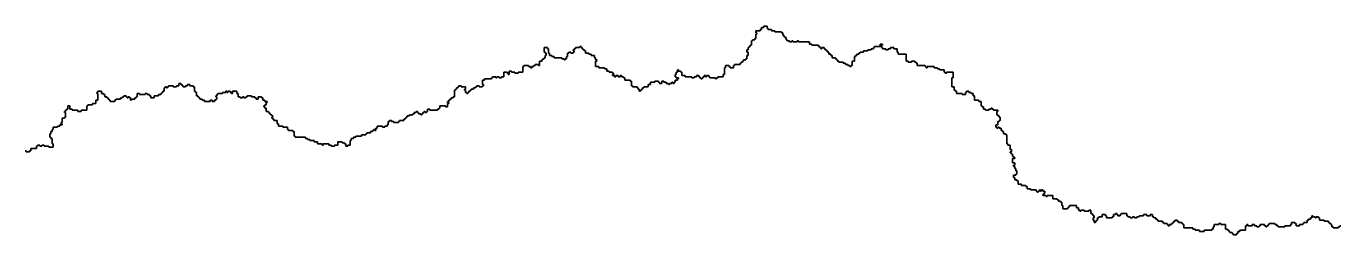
# Model space of a CAD drawing. Header units: inches. Extents: x -98695 to 376223, y 1122520 to 1501782.
# Drawn here: x 103013 to 139165, y 1214968 to 1220705 of the extents above; entities that cross this region are included whole.
import ezdxf

# ---------------------------------------------------------------- set-up
doc = ezdxf.new("R2010")
doc.units = ezdxf.units.IN
doc.header["$MEASUREMENT"] = 0
doc.layers.add('subs1', color=7, linetype='Continuous', true_color=0xc8dcf7)

msp = doc.modelspace()

# ---------------------------------------------------------------- linework, layer by layer
at = {"layer": 'subs1'}
for points in [[(139196, 1215214, 0), (139165, 1215214, 0), (139165, 1215184, 0), (139134, 1215184, 0), (139134, 1215153, 0), (138980, 1215153, 0), (138980, 1215184, 0), (138949, 1215184, 0), (138949, 1215245, 0), (138918, 1215245, 0), (138918, 1215276, 0), (138888, 1215276, 0), (138888, 1215307, 0), (138857, 1215307, 0), (138857, 1215338, 0), (138733, 1215338, 0), (138733, 1215369, 0), (138610, 1215369, 0), (138610, 1215430, 0), (138579, 1215430, 0), (138579, 1215461, 0), (138517, 1215461, 0), (138517, 1215430, 0), (138487, 1215430, 0), (138487, 1215461, 0), (138425, 1215461, 0), (138425, 1215492, 0), (138394, 1215492, 0), (138394, 1215430, 0), (138363, 1215430, 0), (138363, 1215399, 0), (138301, 1215399, 0), (138301, 1215369, 0), (138271, 1215369, 0), (138271, 1215307, 0), (138178, 1215307, 0), (138178, 1215276, 0), (138147, 1215276, 0), (138147, 1215245, 0), (138055, 1215245, 0), (138055, 1215214, 0), (137962, 1215214, 0), (137962, 1215276, 0), (137931, 1215276, 0), (137931, 1215307, 0), (137839, 1215307, 0), (137839, 1215245, 0), (137808, 1215245, 0), (137808, 1215214, 0), (137654, 1215214, 0), (137654, 1215184, 0), (137469, 1215184, 0), (137469, 1215214, 0), (137438, 1215214, 0), (137438, 1215245, 0), (137376, 1215245, 0), (137376, 1215276, 0), (137222, 1215276, 0), (137222, 1215245, 0), (137191, 1215245, 0), (137191, 1215214, 0), (137160, 1215214, 0), (137160, 1215184, 0), (137129, 1215184, 0), (137129, 1215214, 0), (137098, 1215214, 0), (137098, 1215245, 0), (136975, 1215245, 0), (136975, 1215214, 0), (136944, 1215214, 0), (136944, 1215184, 0), (136882, 1215184, 0), (136882, 1215214, 0), (136821, 1215214, 0), (136821, 1215245, 0), (136759, 1215245, 0), (136759, 1215214, 0), (136636, 1215214, 0), (136636, 1215245, 0), (136605, 1215245, 0), (136605, 1215214, 0), (136574, 1215214, 0), (136574, 1215091, 0), (136420, 1215091, 0), (136420, 1215060, 0), (136358, 1215060, 0), (136358, 1214998, 0), (136327, 1214998, 0), (136327, 1214968, 0), (136235, 1214968, 0), (136235, 1214998, 0), (136204, 1214998, 0), (136204, 1215029, 0), (136142, 1215029, 0), (136142, 1215060, 0), (136111, 1215060, 0), (136111, 1215091, 0), (136080, 1215091, 0), (136080, 1215122, 0), (136019, 1215122, 0), (136019, 1215245, 0), (135895, 1215245, 0), (135895, 1215276, 0), (135834, 1215276, 0), (135834, 1215245, 0), (135710, 1215245, 0), (135710, 1215184, 0), (135679, 1215184, 0), (135679, 1215122, 0), (135649, 1215122, 0), (135649, 1215091, 0), (135433, 1215091, 0), (135433, 1215060, 0), (135309, 1215060, 0), (135309, 1215091, 0), (135186, 1215091, 0), (135186, 1215122, 0), (135124, 1215122, 0), (135124, 1215153, 0), (134877, 1215153, 0), (134877, 1215245, 0), (134847, 1215245, 0), (134847, 1215276, 0), (134816, 1215276, 0), (134816, 1215307, 0), (134723, 1215307, 0), (134723, 1215338, 0), (134692, 1215338, 0), (134692, 1215369, 0), (134631, 1215369, 0), (134631, 1215338, 0), (134600, 1215338, 0), (134600, 1215307, 0), (134569, 1215307, 0), (134569, 1215276, 0), (134538, 1215276, 0), (134538, 1215245, 0), (134476, 1215245, 0), (134476, 1215214, 0), (134446, 1215214, 0), (134446, 1215245, 0), (134415, 1215245, 0), (134415, 1215276, 0), (134322, 1215276, 0), (134322, 1215307, 0), (134291, 1215307, 0), (134291, 1215338, 0), (134168, 1215338, 0), (134168, 1215369, 0), (134137, 1215369, 0), (134137, 1215399, 0), (134106, 1215399, 0), (134106, 1215430, 0), (134045, 1215430, 0), (134045, 1215461, 0), (134014, 1215461, 0), (134014, 1215523, 0), (133952, 1215523, 0), (133952, 1215492, 0), (133859, 1215492, 0), (133859, 1215523, 0), (133767, 1215523, 0), (133767, 1215492, 0), (133644, 1215492, 0), (133644, 1215461, 0), (133582, 1215461, 0), (133582, 1215430, 0), (133520, 1215430, 0), (133520, 1215461, 0), (133458, 1215461, 0), (133458, 1215430, 0), (133397, 1215430, 0), (133397, 1215461, 0), (133335, 1215461, 0), (133335, 1215492, 0), (133304, 1215492, 0), (133304, 1215554, 0), (133150, 1215554, 0), (133150, 1215523, 0), (133119, 1215523, 0), (133119, 1215492, 0), (133057, 1215492, 0), (133057, 1215523, 0), (133027, 1215523, 0), (133027, 1215554, 0), (132996, 1215554, 0), (132996, 1215523, 0), (132934, 1215523, 0), (132934, 1215461, 0), (132903, 1215461, 0), (132903, 1215430, 0), (132749, 1215430, 0), (132749, 1215492, 0), (132718, 1215492, 0), (132718, 1215523, 0), (132626, 1215523, 0), (132626, 1215461, 0), (132533, 1215461, 0), (132533, 1215430, 0), (132502, 1215430, 0), (132502, 1215369, 0), (132471, 1215369, 0), (132471, 1215338, 0), (132441, 1215338, 0), (132441, 1215307, 0), (132410, 1215307, 0), (132410, 1215369, 0), (132379, 1215369, 0), (132379, 1215430, 0), (132410, 1215430, 0), (132410, 1215492, 0), (132379, 1215492, 0), (132379, 1215523, 0), (132348, 1215523, 0), (132348, 1215554, 0), (132317, 1215554, 0), (132317, 1215646, 0), (132255, 1215646, 0), (132255, 1215615, 0), (132132, 1215615, 0), (132132, 1215646, 0), (132040, 1215646, 0), (132040, 1215615, 0), (132009, 1215615, 0), (132009, 1215646, 0), (131978, 1215646, 0), (131978, 1215708, 0), (131916, 1215708, 0), (131916, 1215770, 0), (131731, 1215770, 0), (131731, 1215739, 0), (131700, 1215739, 0), (131700, 1215708, 0), (131669, 1215708, 0), (131669, 1215677, 0), (131546, 1215677, 0), (131546, 1215770, 0), (131515, 1215770, 0), (131515, 1215862, 0), (131484, 1215862, 0), (131484, 1215893, 0), (131423, 1215893, 0), (131423, 1215924, 0), (131392, 1215924, 0), (131392, 1215955, 0), (131268, 1215955, 0), (131268, 1216047, 0), (131114, 1216047, 0), (131114, 1216016, 0), (131083, 1216016, 0), (131083, 1216047, 0), (130991, 1216047, 0), (130991, 1216078, 0), (131022, 1216078, 0), (131022, 1216109, 0), (131052, 1216109, 0), (131052, 1216171, 0), (130991, 1216171, 0), (130991, 1216202, 0), (130960, 1216202, 0), (130960, 1216171, 0), (130929, 1216171, 0), (130929, 1216202, 0), (130898, 1216202, 0), (130898, 1216171, 0), (130867, 1216171, 0), (130867, 1216140, 0), (130836, 1216140, 0), (130836, 1216171, 0), (130806, 1216171, 0), (130806, 1216202, 0), (130651, 1216202, 0), (130651, 1216232, 0), (130559, 1216232, 0), (130559, 1216294, 0), (130528, 1216294, 0), (130528, 1216325, 0), (130405, 1216325, 0), (130405, 1216356, 0), (130312, 1216356, 0), (130312, 1216448, 0), (130281, 1216448, 0), (130281, 1216479, 0), (130220, 1216479, 0), (130220, 1216541, 0), (130189, 1216541, 0), (130189, 1216603, 0), (130250, 1216603, 0), (130250, 1216633, 0), (130281, 1216633, 0), (130281, 1216726, 0), (130250, 1216726, 0), (130250, 1216788, 0), (130220, 1216788, 0), (130220, 1216849, 0), (130189, 1216849, 0), (130189, 1216880, 0), (130220, 1216880, 0), (130220, 1216942, 0), (130158, 1216942, 0), (130158, 1217065, 0), (130220, 1217065, 0), (130220, 1217096, 0), (130189, 1217096, 0), (130189, 1217127, 0), (130158, 1217127, 0), (130158, 1217189, 0), (130127, 1217189, 0), (130127, 1217219, 0), (130096, 1217219, 0), (130096, 1217250, 0), (130127, 1217250, 0), (130127, 1217312, 0), (130096, 1217312, 0), (130096, 1217435, 0), (130034, 1217435, 0), (130034, 1217466, 0), (130004, 1217466, 0), (130004, 1217713, 0), (129973, 1217713, 0), (129973, 1217744, 0), (129911, 1217744, 0), (129911, 1217806, 0), (129880, 1217806, 0), (129880, 1217836, 0), (129849, 1217836, 0), (129849, 1217898, 0), (129788, 1217898, 0), (129788, 1217929, 0), (129757, 1217929, 0), (129757, 1217898, 0), (129726, 1217898, 0), (129726, 1217929, 0), (129695, 1217929, 0), (129695, 1217991, 0), (129757, 1217991, 0), (129757, 1218083, 0), (129788, 1218083, 0), (129788, 1218114, 0), (129819, 1218114, 0), (129819, 1218207, 0), (129788, 1218207, 0), (129788, 1218237, 0), (129757, 1218237, 0), (129757, 1218268, 0), (129726, 1218268, 0), (129726, 1218361, 0), (129757, 1218361, 0), (129757, 1218392, 0), (129633, 1218392, 0), (129633, 1218422, 0), (129603, 1218422, 0), (129603, 1218453, 0), (129572, 1218453, 0), (129572, 1218422, 0), (129510, 1218422, 0), (129510, 1218392, 0), (129418, 1218392, 0), (129418, 1218422, 0), (129356, 1218422, 0), (129356, 1218484, 0), (129325, 1218484, 0), (129325, 1218515, 0), (129294, 1218515, 0), (129294, 1218638, 0), (129232, 1218638, 0), (129232, 1218669, 0), (129109, 1218669, 0), (129109, 1218793, 0), (129078, 1218793, 0), (129078, 1218854, 0), (129017, 1218854, 0), (129017, 1218885, 0), (128955, 1218885, 0), (128955, 1218916, 0), (128893, 1218916, 0), (128893, 1218885, 0), (128862, 1218885, 0), (128862, 1218823, 0), (128770, 1218823, 0), (128770, 1218854, 0), (128616, 1218854, 0), (128616, 1218916, 0), (128585, 1218916, 0), (128585, 1218947, 0), (128554, 1218947, 0), (128554, 1219039, 0), (128492, 1219039, 0), (128492, 1219286, 0), (128523, 1219286, 0), (128523, 1219440, 0), (128338, 1219440, 0), (128338, 1219410, 0), (128307, 1219410, 0), (128307, 1219440, 0), (128276, 1219440, 0), (128276, 1219502, 0), (128153, 1219502, 0), (128153, 1219533, 0), (128091, 1219533, 0), (128091, 1219564, 0), (127999, 1219564, 0), (127999, 1219595, 0), (127813, 1219595, 0), (127813, 1219564, 0), (127783, 1219564, 0), (127783, 1219595, 0), (127752, 1219595, 0), (127752, 1219626, 0), (127536, 1219626, 0), (127536, 1219687, 0), (127505, 1219687, 0), (127505, 1219718, 0), (127474, 1219718, 0), (127474, 1219749, 0), (127382, 1219749, 0), (127382, 1219718, 0), (127289, 1219718, 0), (127289, 1219749, 0), (127227, 1219749, 0), (127227, 1219934, 0), (127011, 1219934, 0), (127011, 1219996, 0), (126981, 1219996, 0), (126981, 1220088, 0), (126888, 1220088, 0), (126888, 1220119, 0), (126796, 1220119, 0), (126796, 1220088, 0), (126734, 1220088, 0), (126734, 1220057, 0), (126672, 1220057, 0), (126672, 1220088, 0), (126580, 1220088, 0), (126580, 1220119, 0), (126549, 1220119, 0), (126549, 1220181, 0), (126580, 1220181, 0), (126580, 1220212, 0), (126518, 1220212, 0), (126518, 1220150, 0), (126364, 1220150, 0), (126364, 1220119, 0), (126333, 1220119, 0), (126333, 1220088, 0), (126271, 1220088, 0), (126271, 1220057, 0), (126179, 1220057, 0), (126179, 1220027, 0), (126055, 1220027, 0), (126055, 1219996, 0), (125963, 1219996, 0), (125963, 1219965, 0), (125932, 1219965, 0), (125932, 1219934, 0), (125870, 1219934, 0), (125870, 1219903, 0), (125839, 1219903, 0), (125839, 1219872, 0), (125808, 1219872, 0), (125808, 1219749, 0), (125747, 1219749, 0), (125747, 1219626, 0), (125716, 1219626, 0), (125716, 1219595, 0), (125685, 1219595, 0), (125685, 1219626, 0), (125623, 1219626, 0), (125623, 1219656, 0), (125562, 1219656, 0), (125562, 1219687, 0), (125500, 1219687, 0), (125500, 1219718, 0), (125377, 1219718, 0), (125377, 1219749, 0), (125346, 1219749, 0), (125346, 1219780, 0), (125315, 1219780, 0), (125315, 1219811, 0), (125284, 1219811, 0), (125284, 1219841, 0), (125192, 1219841, 0), (125192, 1219903, 0), (125161, 1219903, 0), (125161, 1219934, 0), (125099, 1219934, 0), (125099, 1219996, 0), (125068, 1219996, 0), (125068, 1220027, 0), (125037, 1220027, 0), (125037, 1220057, 0), (125006, 1220057, 0), (125006, 1220088, 0), (124976, 1220088, 0), (124976, 1220119, 0), (124914, 1220119, 0), (124914, 1220088, 0), (124883, 1220088, 0), (124883, 1220119, 0), (124852, 1220119, 0), (124852, 1220150, 0), (124821, 1220150, 0), (124821, 1220181, 0), (124636, 1220181, 0), (124636, 1220212, 0), (124575, 1220212, 0), (124575, 1220273, 0), (124266, 1220273, 0), (124266, 1220304, 0), (124235, 1220304, 0), (124235, 1220273, 0), (124112, 1220273, 0), (124112, 1220304, 0), (124081, 1220304, 0), (124081, 1220273, 0), (124019, 1220273, 0), (124019, 1220304, 0), (123958, 1220304, 0), (123958, 1220335, 0), (123927, 1220335, 0), (123927, 1220397, 0), (123896, 1220397, 0), (123896, 1220428, 0), (123865, 1220428, 0), (123865, 1220458, 0), (123834, 1220458, 0), (123834, 1220520, 0), (123803, 1220520, 0), (123803, 1220551, 0), (123618, 1220551, 0), (123618, 1220582, 0), (123526, 1220582, 0), (123526, 1220613, 0), (123433, 1220613, 0), (123433, 1220643, 0), (123402, 1220643, 0), (123402, 1220705, 0), (123310, 1220705, 0), (123310, 1220674, 0), (123248, 1220674, 0), (123248, 1220613, 0), (123217, 1220613, 0), (123217, 1220582, 0), (123094, 1220582, 0), (123094, 1220520, 0), (123125, 1220520, 0), (123125, 1220489, 0), (123094, 1220489, 0), (123094, 1220366, 0), (123063, 1220366, 0), (123063, 1220335, 0), (123001, 1220335, 0), (123001, 1220304, 0), (122971, 1220304, 0), (122971, 1220181, 0), (122940, 1220181, 0), (122940, 1220150, 0), (122909, 1220150, 0), (122909, 1220119, 0), (122878, 1220119, 0), (122878, 1220057, 0), (122847, 1220057, 0), (122847, 1219996, 0), (122878, 1219996, 0), (122878, 1219903, 0), (122847, 1219903, 0), (122847, 1219811, 0), (122816, 1219811, 0), (122816, 1219780, 0), (122755, 1219780, 0), (122755, 1219749, 0), (122724, 1219749, 0), (122724, 1219718, 0), (122693, 1219718, 0), (122693, 1219687, 0), (122662, 1219687, 0), (122662, 1219656, 0), (122508, 1219656, 0), (122508, 1219626, 0), (122477, 1219626, 0), (122477, 1219564, 0), (122384, 1219564, 0), (122384, 1219595, 0), (122354, 1219595, 0), (122354, 1219626, 0), (122261, 1219626, 0), (122261, 1219564, 0), (122230, 1219564, 0), (122230, 1219379, 0), (122199, 1219379, 0), (122199, 1219317, 0), (122045, 1219317, 0), (122045, 1219286, 0), (122014, 1219286, 0), (122014, 1219255, 0), (121983, 1219255, 0), (121983, 1219286, 0), (121829, 1219286, 0), (121829, 1219317, 0), (121798, 1219317, 0), (121798, 1219348, 0), (121737, 1219348, 0), (121737, 1219317, 0), (121706, 1219317, 0), (121706, 1219348, 0), (121675, 1219348, 0), (121675, 1219317, 0), (121644, 1219317, 0), (121644, 1219286, 0), (121613, 1219286, 0), (121613, 1219255, 0), (121582, 1219255, 0), (121582, 1219286, 0), (121552, 1219286, 0), (121552, 1219317, 0), (121521, 1219317, 0), (121521, 1219348, 0), (121459, 1219348, 0), (121459, 1219317, 0), (121397, 1219317, 0), (121397, 1219286, 0), (121336, 1219286, 0), (121336, 1219317, 0), (121151, 1219317, 0), (121151, 1219348, 0), (121058, 1219348, 0), (121058, 1219440, 0), (121027, 1219440, 0), (121027, 1219471, 0), (120966, 1219471, 0), (120966, 1219502, 0), (120935, 1219502, 0), (120935, 1219440, 0), (120904, 1219440, 0), (120904, 1219379, 0), (120873, 1219379, 0), (120873, 1219317, 0), (120904, 1219317, 0), (120904, 1219286, 0), (120966, 1219286, 0), (120966, 1219255, 0), (120935, 1219255, 0), (120935, 1219224, 0), (120873, 1219224, 0), (120873, 1219163, 0), (120842, 1219163, 0), (120842, 1219132, 0), (120811, 1219132, 0), (120811, 1219163, 0), (120780, 1219163, 0), (120780, 1219132, 0), (120719, 1219132, 0), (120719, 1219101, 0), (120688, 1219101, 0), (120688, 1219132, 0), (120626, 1219132, 0), (120626, 1219163, 0), (120564, 1219163, 0), (120564, 1219194, 0), (120503, 1219194, 0), (120503, 1219132, 0), (120441, 1219132, 0), (120441, 1219163, 0), (120410, 1219163, 0), (120410, 1219194, 0), (120318, 1219194, 0), (120318, 1219163, 0), (120194, 1219163, 0), (120194, 1219101, 0), (120133, 1219101, 0), (120133, 1219039, 0), (120009, 1219039, 0), (120009, 1219009, 0), (119978, 1219009, 0), (119978, 1218978, 0), (119948, 1218978, 0), (119948, 1218947, 0), (119917, 1218947, 0), (119917, 1218916, 0), (119886, 1218916, 0), (119886, 1218978, 0), (119855, 1218978, 0), (119855, 1219009, 0), (119824, 1219009, 0), (119824, 1219039, 0), (119701, 1219039, 0), (119701, 1219070, 0), (119670, 1219070, 0), (119670, 1219194, 0), (119639, 1219194, 0), (119639, 1219224, 0), (119485, 1219224, 0), (119485, 1219286, 0), (119454, 1219286, 0), (119454, 1219317, 0), (119392, 1219317, 0), (119392, 1219348, 0), (119361, 1219348, 0), (119361, 1219317, 0), (119300, 1219317, 0), (119300, 1219348, 0), (119238, 1219348, 0), (119238, 1219317, 0), (119207, 1219317, 0), (119207, 1219348, 0), (119146, 1219348, 0), (119146, 1219379, 0), (119176, 1219379, 0), (119176, 1219410, 0), (119146, 1219410, 0), (119146, 1219440, 0), (119053, 1219440, 0), (119053, 1219471, 0), (118991, 1219471, 0), (118991, 1219533, 0), (118930, 1219533, 0), (118930, 1219564, 0), (118775, 1219564, 0), (118775, 1219595, 0), (118683, 1219595, 0), (118683, 1219749, 0), (118714, 1219749, 0), (118714, 1219780, 0), (118683, 1219780, 0), (118683, 1219841, 0), (118652, 1219841, 0), (118652, 1219903, 0), (118559, 1219903, 0), (118559, 1219934, 0), (118498, 1219934, 0), (118498, 1219965, 0), (118405, 1219965, 0), (118405, 1220027, 0), (118374, 1220027, 0), (118374, 1220057, 0), (118344, 1220057, 0), (118344, 1220088, 0), (118313, 1220088, 0), (118313, 1220119, 0), (118282, 1220119, 0), (118282, 1220150, 0), (118251, 1220150, 0), (118251, 1220119, 0), (118128, 1220119, 0), (118128, 1220088, 0), (118097, 1220088, 0), (118097, 1220057, 0), (118066, 1220057, 0), (118066, 1220027, 0), (118097, 1220027, 0), (118097, 1219996, 0), (118066, 1219996, 0), (118066, 1219965, 0), (118004, 1219965, 0), (118004, 1219996, 0), (117943, 1219996, 0), (117943, 1219965, 0), (117912, 1219965, 0), (117912, 1219872, 0), (117881, 1219872, 0), (117881, 1219811, 0), (117850, 1219811, 0), (117850, 1219780, 0), (117819, 1219780, 0), (117819, 1219811, 0), (117757, 1219811, 0), (117757, 1219841, 0), (117542, 1219841, 0), (117542, 1219872, 0), (117480, 1219872, 0), (117480, 1219903, 0), (117418, 1219903, 0), (117418, 1219965, 0), (117387, 1219965, 0), (117387, 1220088, 0), (117356, 1220088, 0), (117356, 1220119, 0), (117264, 1220119, 0), (117264, 1219996, 0), (117295, 1219996, 0), (117295, 1219965, 0), (117326, 1219965, 0), (117326, 1219903, 0), (117295, 1219903, 0), (117295, 1219841, 0), (117264, 1219841, 0), (117264, 1219811, 0), (117233, 1219811, 0), (117233, 1219780, 0), (117202, 1219780, 0), (117202, 1219749, 0), (117140, 1219749, 0), (117140, 1219626, 0), (117110, 1219626, 0), (117110, 1219656, 0), (117017, 1219656, 0), (117017, 1219626, 0), (116986, 1219626, 0), (116986, 1219595, 0), (116925, 1219595, 0), (116925, 1219564, 0), (116894, 1219564, 0), (116894, 1219595, 0), (116832, 1219595, 0), (116832, 1219626, 0), (116709, 1219626, 0), (116709, 1219595, 0), (116678, 1219595, 0), (116678, 1219440, 0), (116554, 1219440, 0), (116554, 1219410, 0), (116462, 1219410, 0), (116462, 1219440, 0), (116369, 1219440, 0), (116369, 1219471, 0), (116308, 1219471, 0), (116308, 1219379, 0), (116277, 1219379, 0), (116277, 1219410, 0), (116246, 1219410, 0), (116246, 1219440, 0), (116153, 1219440, 0), (116153, 1219317, 0), (116092, 1219317, 0), (116092, 1219286, 0), (116030, 1219286, 0), (116030, 1219317, 0), (115968, 1219317, 0), (115968, 1219286, 0), (115937, 1219286, 0), (115937, 1219317, 0), (115845, 1219317, 0), (115845, 1219286, 0), (115814, 1219286, 0), (115814, 1219255, 0), (115629, 1219255, 0), (115629, 1219224, 0), (115567, 1219224, 0), (115567, 1219101, 0), (115598, 1219101, 0), (115598, 1219070, 0), (115567, 1219070, 0), (115567, 1219039, 0), (115475, 1219039, 0), (115475, 1219070, 0), (115413, 1219070, 0), (115413, 1219039, 0), (115382, 1219039, 0), (115382, 1219009, 0), (115321, 1219009, 0), (115321, 1218978, 0), (115259, 1218978, 0), (115259, 1218947, 0), (115228, 1218947, 0), (115228, 1218916, 0), (115197, 1218916, 0), (115197, 1218885, 0), (115166, 1218885, 0), (115166, 1218854, 0), (115135, 1218854, 0), (115135, 1218885, 0), (115105, 1218885, 0), (115105, 1218947, 0), (115074, 1218947, 0), (115074, 1218978, 0), (115105, 1218978, 0), (115105, 1219039, 0), (114981, 1219039, 0), (114981, 1219070, 0), (114920, 1219070, 0), (114920, 1219039, 0), (114889, 1219039, 0), (114889, 1219009, 0), (114858, 1219009, 0), (114858, 1218978, 0), (114827, 1218978, 0), (114827, 1218947, 0), (114796, 1218947, 0), (114796, 1218762, 0), (114765, 1218762, 0), (114765, 1218731, 0), (114704, 1218731, 0), (114704, 1218700, 0), (114673, 1218700, 0), (114673, 1218669, 0), (114642, 1218669, 0), (114642, 1218638, 0), (114611, 1218638, 0), (114611, 1218608, 0), (114642, 1218608, 0), (114642, 1218577, 0), (114611, 1218577, 0), (114611, 1218484, 0), (114549, 1218484, 0), (114549, 1218515, 0), (114395, 1218515, 0), (114395, 1218453, 0), (114364, 1218453, 0), (114364, 1218422, 0), (114333, 1218422, 0), (114333, 1218392, 0), (114118, 1218392, 0), (114118, 1218422, 0), (114056, 1218422, 0), (114056, 1218361, 0), (114025, 1218361, 0), (114025, 1218330, 0), (113994, 1218330, 0), (113994, 1218361, 0), (113963, 1218361, 0), (113963, 1218330, 0), (113932, 1218330, 0), (113932, 1218299, 0), (113902, 1218299, 0), (113902, 1218268, 0), (113871, 1218268, 0), (113871, 1218299, 0), (113809, 1218299, 0), (113809, 1218330, 0), (113778, 1218330, 0), (113778, 1218361, 0), (113747, 1218361, 0), (113747, 1218330, 0), (113686, 1218330, 0), (113686, 1218299, 0), (113655, 1218299, 0), (113655, 1218268, 0), (113562, 1218268, 0), (113562, 1218237, 0), (113501, 1218237, 0), (113501, 1218207, 0), (113470, 1218207, 0), (113470, 1218176, 0), (113439, 1218176, 0), (113439, 1218145, 0), (113408, 1218145, 0), (113408, 1218114, 0), (113285, 1218114, 0), (113285, 1218083, 0), (113254, 1218083, 0), (113254, 1218052, 0), (113130, 1218052, 0), (113130, 1218083, 0), (113069, 1218083, 0), (113069, 1218114, 0), (113007, 1218114, 0), (113007, 1218083, 0), (112976, 1218083, 0), (112976, 1217991, 0), (112945, 1217991, 0), (112945, 1217960, 0), (112884, 1217960, 0), (112884, 1217929, 0), (112822, 1217929, 0), (112822, 1217960, 0), (112668, 1217960, 0), (112668, 1217898, 0), (112637, 1217898, 0), (112637, 1217836, 0), (112606, 1217836, 0), (112606, 1217867, 0), (112575, 1217867, 0), (112575, 1217836, 0), (112544, 1217836, 0), (112544, 1217806, 0), (112483, 1217806, 0), (112483, 1217775, 0), (112390, 1217775, 0), (112390, 1217744, 0), (112359, 1217744, 0), (112359, 1217713, 0), (112236, 1217713, 0), (112236, 1217682, 0), (112082, 1217682, 0), (112082, 1217651, 0), (112020, 1217651, 0), (112020, 1217620, 0), (111958, 1217620, 0), (111958, 1217559, 0), (111927, 1217559, 0), (111927, 1217435, 0), (111866, 1217435, 0), (111866, 1217405, 0), (111804, 1217405, 0), (111804, 1217466, 0), (111773, 1217466, 0), (111773, 1217497, 0), (111711, 1217497, 0), (111711, 1217528, 0), (111588, 1217528, 0), (111588, 1217435, 0), (111496, 1217435, 0), (111496, 1217405, 0), (111403, 1217405, 0), (111403, 1217435, 0), (111341, 1217435, 0), (111341, 1217466, 0), (111187, 1217466, 0), (111187, 1217435, 0), (111156, 1217435, 0), (111156, 1217466, 0), (111033, 1217466, 0), (111033, 1217528, 0), (110940, 1217528, 0), (110940, 1217559, 0), (110817, 1217559, 0), (110817, 1217590, 0), (110755, 1217590, 0), (110755, 1217620, 0), (110694, 1217620, 0), (110694, 1217651, 0), (110416, 1217651, 0), (110416, 1217682, 0), (110385, 1217682, 0), (110385, 1217806, 0), (110354, 1217806, 0), (110354, 1217836, 0), (110231, 1217836, 0), (110231, 1217867, 0), (110200, 1217867, 0), (110200, 1217929, 0), (110077, 1217929, 0), (110077, 1217960, 0), (109953, 1217960, 0), (109953, 1218021, 0), (109922, 1218021, 0), (109922, 1218114, 0), (109830, 1218114, 0), (109830, 1218145, 0), (109799, 1218145, 0), (109799, 1218176, 0), (109768, 1218176, 0), (109768, 1218207, 0), (109799, 1218207, 0), (109799, 1218237, 0), (109768, 1218237, 0), (109768, 1218268, 0), (109737, 1218268, 0), (109737, 1218299, 0), (109706, 1218299, 0), (109706, 1218330, 0), (109676, 1218330, 0), (109676, 1218361, 0), (109614, 1218361, 0), (109614, 1218453, 0), (109583, 1218453, 0), (109583, 1218484, 0), (109552, 1218484, 0), (109552, 1218515, 0), (109583, 1218515, 0), (109583, 1218546, 0), (109614, 1218546, 0), (109614, 1218608, 0), (109645, 1218608, 0), (109645, 1218638, 0), (109583, 1218638, 0), (109583, 1218669, 0), (109521, 1218669, 0), (109521, 1218731, 0), (109490, 1218731, 0), (109490, 1218762, 0), (109398, 1218762, 0), (109398, 1218700, 0), (109336, 1218700, 0), (109336, 1218731, 0), (109305, 1218731, 0), (109305, 1218762, 0), (109213, 1218762, 0), (109213, 1218793, 0), (109089, 1218793, 0), (109089, 1218762, 0), (109059, 1218762, 0), (109059, 1218731, 0), (108997, 1218731, 0), (108997, 1218762, 0), (108966, 1218762, 0), (108966, 1218731, 0), (108904, 1218731, 0), (108904, 1218762, 0), (108843, 1218762, 0), (108843, 1218854, 0), (108812, 1218854, 0), (108812, 1218916, 0), (108688, 1218916, 0), (108688, 1218854, 0), (108658, 1218854, 0), (108658, 1218885, 0), (108627, 1218885, 0), (108627, 1218916, 0), (108565, 1218916, 0), (108565, 1218885, 0), (108534, 1218885, 0), (108534, 1218916, 0), (108503, 1218916, 0), (108503, 1218885, 0), (108411, 1218885, 0), (108411, 1218854, 0), (108287, 1218854, 0), (108287, 1218823, 0), (108257, 1218823, 0), (108257, 1218793, 0), (108226, 1218793, 0), (108226, 1218762, 0), (108257, 1218762, 0), (108257, 1218700, 0), (108226, 1218700, 0), (108226, 1218669, 0), (108195, 1218669, 0), (108195, 1218638, 0), (108133, 1218638, 0), (108133, 1218669, 0), (108072, 1218669, 0), (108072, 1218638, 0), (107917, 1218638, 0), (107917, 1218669, 0), (107856, 1218669, 0), (107856, 1218700, 0), (107794, 1218700, 0), (107794, 1218731, 0), (107763, 1218731, 0), (107763, 1218762, 0), (107732, 1218762, 0), (107732, 1218793, 0), (107701, 1218793, 0), (107701, 1218885, 0), (107671, 1218885, 0), (107671, 1218916, 0), (107640, 1218916, 0), (107640, 1219039, 0), (107609, 1219039, 0), (107609, 1219070, 0), (107516, 1219070, 0), (107516, 1219101, 0), (107455, 1219101, 0), (107455, 1219070, 0), (107393, 1219070, 0), (107393, 1219039, 0), (107331, 1219039, 0), (107331, 1219070, 0), (107300, 1219070, 0), (107300, 1219101, 0), (107270, 1219101, 0), (107270, 1219132, 0), (107208, 1219132, 0), (107208, 1219070, 0), (107146, 1219070, 0), (107146, 1219039, 0), (107054, 1219039, 0), (107054, 1219070, 0), (106930, 1219070, 0), (106930, 1219039, 0), (106899, 1219039, 0), (106899, 1219009, 0), (106868, 1219009, 0), (106868, 1219039, 0), (106838, 1219039, 0), (106838, 1219009, 0), (106807, 1219009, 0), (106807, 1218916, 0), (106776, 1218916, 0), (106776, 1218885, 0), (106745, 1218885, 0), (106745, 1218854, 0), (106714, 1218854, 0), (106714, 1218823, 0), (106653, 1218823, 0), (106653, 1218793, 0), (106529, 1218793, 0), (106529, 1218731, 0), (106437, 1218731, 0), (106437, 1218793, 0), (106406, 1218793, 0), (106406, 1218823, 0), (106344, 1218823, 0), (106344, 1218854, 0), (106282, 1218854, 0), (106282, 1218823, 0), (106128, 1218823, 0), (106128, 1218854, 0), (106066, 1218854, 0), (106066, 1218762, 0), (106036, 1218762, 0), (106036, 1218731, 0), (106005, 1218731, 0), (106005, 1218700, 0), (105912, 1218700, 0), (105912, 1218669, 0), (105881, 1218669, 0), (105881, 1218731, 0), (105851, 1218731, 0), (105851, 1218762, 0), (105820, 1218762, 0), (105820, 1218731, 0), (105789, 1218731, 0), (105789, 1218762, 0), (105758, 1218762, 0), (105758, 1218793, 0), (105696, 1218793, 0), (105696, 1218762, 0), (105665, 1218762, 0), (105665, 1218731, 0), (105604, 1218731, 0), (105604, 1218700, 0), (105480, 1218700, 0), (105480, 1218669, 0), (105450, 1218669, 0), (105450, 1218638, 0), (105326, 1218638, 0), (105326, 1218669, 0), (105295, 1218669, 0), (105295, 1218700, 0), (105264, 1218700, 0), (105264, 1218731, 0), (105234, 1218731, 0), (105234, 1218762, 0), (105172, 1218762, 0), (105172, 1218823, 0), (105141, 1218823, 0), (105141, 1218854, 0), (105079, 1218854, 0), (105079, 1218916, 0), (104987, 1218916, 0), (104987, 1218885, 0), (104956, 1218885, 0), (104956, 1218854, 0), (104987, 1218854, 0), (104987, 1218669, 0), (104925, 1218669, 0), (104925, 1218577, 0), (104833, 1218577, 0), (104833, 1218546, 0), (104709, 1218546, 0), (104709, 1218515, 0), (104678, 1218515, 0), (104678, 1218392, 0), (104524, 1218392, 0), (104524, 1218361, 0), (104432, 1218361, 0), (104432, 1218392, 0), (104277, 1218392, 0), (104277, 1218422, 0), (104216, 1218422, 0), (104216, 1218515, 0), (104154, 1218515, 0), (104154, 1218422, 0), (104123, 1218422, 0), (104123, 1218392, 0), (104092, 1218392, 0), (104092, 1218361, 0), (104061, 1218361, 0), (104061, 1218330, 0), (104092, 1218330, 0), (104092, 1218207, 0), (104061, 1218207, 0), (104061, 1218176, 0), (104000, 1218176, 0), (104000, 1218052, 0), (103969, 1218052, 0), (103969, 1218021, 0), (104000, 1218021, 0), (104000, 1217991, 0), (103938, 1217991, 0), (103938, 1217960, 0), (103876, 1217960, 0), (103876, 1217929, 0), (103753, 1217929, 0), (103753, 1217867, 0), (103722, 1217867, 0), (103722, 1217806, 0), (103691, 1217806, 0), (103691, 1217744, 0), (103660, 1217744, 0), (103660, 1217651, 0), (103691, 1217651, 0), (103691, 1217620, 0), (103722, 1217620, 0), (103722, 1217466, 0), (103753, 1217466, 0), (103753, 1217374, 0), (103630, 1217374, 0), (103630, 1217405, 0), (103506, 1217405, 0), (103506, 1217435, 0), (103444, 1217435, 0), (103444, 1217405, 0), (103383, 1217405, 0), (103383, 1217435, 0), (103321, 1217435, 0), (103321, 1217405, 0), (103290, 1217405, 0), (103290, 1217343, 0), (103136, 1217343, 0), (103136, 1217281, 0), (103105, 1217281, 0), (103105, 1217250, 0), (103013, 1217250, 0), (103013, 1217281, 0), (102982, 1217281, 0)], [(102982, 1217281, 0), (103013, 1217281, 0), (103013, 1217250, 0), (103105, 1217250, 0), (103105, 1217281, 0), (103136, 1217281, 0), (103136, 1217343, 0), (103290, 1217343, 0), (103290, 1217405, 0), (103321, 1217405, 0), (103321, 1217435, 0), (103383, 1217435, 0), (103383, 1217405, 0), (103444, 1217405, 0), (103444, 1217435, 0), (103506, 1217435, 0), (103506, 1217405, 0), (103630, 1217405, 0), (103630, 1217374, 0), (103753, 1217374, 0), (103753, 1217466, 0), (103722, 1217466, 0), (103722, 1217620, 0), (103691, 1217620, 0), (103691, 1217651, 0), (103660, 1217651, 0), (103660, 1217744, 0), (103691, 1217744, 0), (103691, 1217806, 0), (103722, 1217806, 0), (103722, 1217867, 0), (103753, 1217867, 0), (103753, 1217929, 0), (103876, 1217929, 0), (103876, 1217960, 0), (103938, 1217960, 0), (103938, 1217991, 0), (104000, 1217991, 0), (104000, 1218021, 0), (103969, 1218021, 0), (103969, 1218052, 0), (104000, 1218052, 0), (104000, 1218176, 0), (104061, 1218176, 0), (104061, 1218207, 0), (104092, 1218207, 0), (104092, 1218330, 0), (104061, 1218330, 0), (104061, 1218361, 0), (104092, 1218361, 0), (104092, 1218392, 0), (104123, 1218392, 0), (104123, 1218422, 0), (104154, 1218422, 0), (104154, 1218515, 0), (104216, 1218515, 0), (104216, 1218422, 0), (104277, 1218422, 0), (104277, 1218392, 0), (104432, 1218392, 0), (104432, 1218361, 0), (104524, 1218361, 0), (104524, 1218392, 0), (104678, 1218392, 0), (104678, 1218515, 0), (104709, 1218515, 0), (104709, 1218546, 0), (104833, 1218546, 0), (104833, 1218577, 0), (104925, 1218577, 0), (104925, 1218669, 0), (104987, 1218669, 0), (104987, 1218854, 0), (104956, 1218854, 0), (104956, 1218885, 0), (104987, 1218885, 0), (104987, 1218916, 0), (105079, 1218916, 0), (105079, 1218854, 0), (105141, 1218854, 0), (105141, 1218823, 0), (105172, 1218823, 0), (105172, 1218762, 0), (105234, 1218762, 0), (105234, 1218731, 0), (105264, 1218731, 0), (105264, 1218700, 0), (105295, 1218700, 0), (105295, 1218669, 0), (105326, 1218669, 0), (105326, 1218638, 0), (105450, 1218638, 0), (105450, 1218669, 0), (105480, 1218669, 0), (105480, 1218700, 0), (105604, 1218700, 0), (105604, 1218731, 0), (105665, 1218731, 0), (105665, 1218762, 0), (105696, 1218762, 0), (105696, 1218793, 0), (105758, 1218793, 0), (105758, 1218762, 0), (105789, 1218762, 0), (105789, 1218731, 0), (105820, 1218731, 0), (105820, 1218762, 0), (105851, 1218762, 0), (105851, 1218731, 0), (105881, 1218731, 0), (105881, 1218669, 0), (105912, 1218669, 0), (105912, 1218700, 0), (106005, 1218700, 0), (106005, 1218731, 0), (106036, 1218731, 0), (106036, 1218762, 0), (106066, 1218762, 0), (106066, 1218854, 0), (106128, 1218854, 0), (106128, 1218823, 0), (106282, 1218823, 0), (106282, 1218854, 0), (106344, 1218854, 0), (106344, 1218823, 0), (106406, 1218823, 0), (106406, 1218793, 0), (106437, 1218793, 0), (106437, 1218731, 0), (106529, 1218731, 0), (106529, 1218793, 0), (106653, 1218793, 0), (106653, 1218823, 0), (106714, 1218823, 0), (106714, 1218854, 0), (106745, 1218854, 0), (106745, 1218885, 0), (106776, 1218885, 0), (106776, 1218916, 0), (106807, 1218916, 0), (106807, 1219009, 0), (106838, 1219009, 0), (106838, 1219039, 0), (106868, 1219039, 0), (106868, 1219009, 0), (106899, 1219009, 0), (106899, 1219039, 0), (106930, 1219039, 0), (106930, 1219070, 0), (107054, 1219070, 0), (107054, 1219039, 0), (107146, 1219039, 0), (107146, 1219070, 0), (107208, 1219070, 0), (107208, 1219132, 0), (107270, 1219132, 0), (107270, 1219101, 0), (107300, 1219101, 0), (107300, 1219070, 0), (107331, 1219070, 0), (107331, 1219039, 0), (107393, 1219039, 0), (107393, 1219070, 0), (107455, 1219070, 0), (107455, 1219101, 0), (107516, 1219101, 0), (107516, 1219070, 0), (107609, 1219070, 0), (107609, 1219039, 0), (107640, 1219039, 0), (107640, 1218916, 0), (107671, 1218916, 0), (107671, 1218885, 0), (107701, 1218885, 0), (107701, 1218793, 0), (107732, 1218793, 0), (107732, 1218762, 0), (107763, 1218762, 0), (107763, 1218731, 0), (107794, 1218731, 0), (107794, 1218700, 0), (107856, 1218700, 0), (107856, 1218669, 0), (107917, 1218669, 0), (107917, 1218638, 0), (108072, 1218638, 0), (108072, 1218669, 0), (108133, 1218669, 0), (108133, 1218638, 0), (108195, 1218638, 0), (108195, 1218669, 0), (108226, 1218669, 0), (108226, 1218700, 0), (108257, 1218700, 0), (108257, 1218762, 0), (108226, 1218762, 0), (108226, 1218793, 0), (108257, 1218793, 0), (108257, 1218823, 0), (108287, 1218823, 0), (108287, 1218854, 0), (108411, 1218854, 0), (108411, 1218885, 0), (108503, 1218885, 0), (108503, 1218916, 0), (108534, 1218916, 0), (108534, 1218885, 0), (108565, 1218885, 0), (108565, 1218916, 0), (108627, 1218916, 0), (108627, 1218885, 0), (108658, 1218885, 0), (108658, 1218854, 0), (108688, 1218854, 0), (108688, 1218916, 0), (108812, 1218916, 0), (108812, 1218854, 0), (108843, 1218854, 0), (108843, 1218762, 0), (108904, 1218762, 0), (108904, 1218731, 0), (108966, 1218731, 0), (108966, 1218762, 0), (108997, 1218762, 0), (108997, 1218731, 0), (109059, 1218731, 0), (109059, 1218762, 0), (109089, 1218762, 0), (109089, 1218793, 0), (109213, 1218793, 0), (109213, 1218762, 0), (109305, 1218762, 0), (109305, 1218731, 0), (109336, 1218731, 0), (109336, 1218700, 0), (109398, 1218700, 0), (109398, 1218762, 0), (109490, 1218762, 0), (109490, 1218731, 0), (109521, 1218731, 0), (109521, 1218669, 0), (109583, 1218669, 0), (109583, 1218638, 0), (109645, 1218638, 0), (109645, 1218608, 0), (109614, 1218608, 0), (109614, 1218546, 0), (109583, 1218546, 0), (109583, 1218515, 0), (109552, 1218515, 0), (109552, 1218484, 0), (109583, 1218484, 0), (109583, 1218453, 0), (109614, 1218453, 0), (109614, 1218361, 0), (109676, 1218361, 0), (109676, 1218330, 0), (109706, 1218330, 0), (109706, 1218299, 0), (109737, 1218299, 0), (109737, 1218268, 0), (109768, 1218268, 0), (109768, 1218237, 0), (109799, 1218237, 0), (109799, 1218207, 0), (109768, 1218207, 0), (109768, 1218176, 0), (109799, 1218176, 0), (109799, 1218145, 0), (109830, 1218145, 0), (109830, 1218114, 0), (109922, 1218114, 0), (109922, 1218021, 0), (109953, 1218021, 0), (109953, 1217960, 0), (110077, 1217960, 0), (110077, 1217929, 0), (110200, 1217929, 0), (110200, 1217867, 0), (110231, 1217867, 0), (110231, 1217836, 0), (110354, 1217836, 0), (110354, 1217806, 0), (110385, 1217806, 0), (110385, 1217682, 0), (110416, 1217682, 0), (110416, 1217651, 0), (110694, 1217651, 0), (110694, 1217620, 0), (110755, 1217620, 0), (110755, 1217590, 0), (110817, 1217590, 0), (110817, 1217559, 0), (110940, 1217559, 0), (110940, 1217528, 0), (111033, 1217528, 0), (111033, 1217466, 0), (111156, 1217466, 0), (111156, 1217435, 0), (111187, 1217435, 0), (111187, 1217466, 0), (111341, 1217466, 0), (111341, 1217435, 0), (111403, 1217435, 0), (111403, 1217405, 0), (111496, 1217405, 0), (111496, 1217435, 0), (111588, 1217435, 0), (111588, 1217528, 0), (111711, 1217528, 0), (111711, 1217497, 0), (111773, 1217497, 0), (111773, 1217466, 0), (111804, 1217466, 0), (111804, 1217405, 0), (111866, 1217405, 0), (111866, 1217435, 0), (111927, 1217435, 0), (111927, 1217559, 0), (111958, 1217559, 0), (111958, 1217620, 0), (112020, 1217620, 0), (112020, 1217651, 0), (112082, 1217651, 0), (112082, 1217682, 0), (112236, 1217682, 0), (112236, 1217713, 0), (112359, 1217713, 0), (112359, 1217744, 0), (112390, 1217744, 0), (112390, 1217775, 0), (112483, 1217775, 0), (112483, 1217806, 0), (112544, 1217806, 0), (112544, 1217836, 0), (112575, 1217836, 0), (112575, 1217867, 0), (112606, 1217867, 0), (112606, 1217836, 0), (112637, 1217836, 0), (112637, 1217898, 0), (112668, 1217898, 0), (112668, 1217960, 0), (112822, 1217960, 0), (112822, 1217929, 0), (112884, 1217929, 0), (112884, 1217960, 0), (112945, 1217960, 0), (112945, 1217991, 0), (112976, 1217991, 0), (112976, 1218083, 0), (113007, 1218083, 0), (113007, 1218114, 0), (113069, 1218114, 0), (113069, 1218083, 0), (113130, 1218083, 0), (113130, 1218052, 0), (113254, 1218052, 0), (113254, 1218083, 0), (113285, 1218083, 0), (113285, 1218114, 0), (113408, 1218114, 0), (113408, 1218145, 0), (113439, 1218145, 0), (113439, 1218176, 0), (113470, 1218176, 0), (113470, 1218207, 0), (113501, 1218207, 0), (113501, 1218237, 0), (113562, 1218237, 0), (113562, 1218268, 0), (113655, 1218268, 0), (113655, 1218299, 0), (113686, 1218299, 0), (113686, 1218330, 0), (113747, 1218330, 0), (113747, 1218361, 0), (113778, 1218361, 0), (113778, 1218330, 0), (113809, 1218330, 0), (113809, 1218299, 0), (113871, 1218299, 0), (113871, 1218268, 0), (113902, 1218268, 0), (113902, 1218299, 0), (113932, 1218299, 0), (113932, 1218330, 0), (113963, 1218330, 0), (113963, 1218361, 0), (113994, 1218361, 0), (113994, 1218330, 0), (114025, 1218330, 0), (114025, 1218361, 0), (114056, 1218361, 0), (114056, 1218422, 0), (114118, 1218422, 0), (114118, 1218392, 0), (114333, 1218392, 0), (114333, 1218422, 0), (114364, 1218422, 0), (114364, 1218453, 0), (114395, 1218453, 0), (114395, 1218515, 0), (114549, 1218515, 0), (114549, 1218484, 0), (114611, 1218484, 0), (114611, 1218577, 0), (114642, 1218577, 0), (114642, 1218608, 0), (114611, 1218608, 0), (114611, 1218638, 0), (114642, 1218638, 0), (114642, 1218669, 0), (114673, 1218669, 0), (114673, 1218700, 0), (114704, 1218700, 0), (114704, 1218731, 0), (114765, 1218731, 0), (114765, 1218762, 0), (114796, 1218762, 0), (114796, 1218947, 0), (114827, 1218947, 0), (114827, 1218978, 0), (114858, 1218978, 0), (114858, 1219009, 0), (114889, 1219009, 0), (114889, 1219039, 0), (114920, 1219039, 0), (114920, 1219070, 0), (114981, 1219070, 0), (114981, 1219039, 0), (115105, 1219039, 0), (115105, 1218978, 0), (115074, 1218978, 0), (115074, 1218947, 0), (115105, 1218947, 0), (115105, 1218885, 0), (115135, 1218885, 0), (115135, 1218854, 0), (115166, 1218854, 0), (115166, 1218885, 0), (115197, 1218885, 0), (115197, 1218916, 0), (115228, 1218916, 0), (115228, 1218947, 0), (115259, 1218947, 0), (115259, 1218978, 0), (115321, 1218978, 0), (115321, 1219009, 0), (115382, 1219009, 0), (115382, 1219039, 0), (115413, 1219039, 0), (115413, 1219070, 0), (115475, 1219070, 0), (115475, 1219039, 0), (115567, 1219039, 0), (115567, 1219070, 0), (115598, 1219070, 0), (115598, 1219101, 0), (115567, 1219101, 0), (115567, 1219224, 0), (115629, 1219224, 0), (115629, 1219255, 0), (115814, 1219255, 0), (115814, 1219286, 0), (115845, 1219286, 0), (115845, 1219317, 0), (115937, 1219317, 0), (115937, 1219286, 0), (115968, 1219286, 0), (115968, 1219317, 0), (116030, 1219317, 0), (116030, 1219286, 0), (116092, 1219286, 0), (116092, 1219317, 0), (116153, 1219317, 0), (116153, 1219440, 0), (116246, 1219440, 0), (116246, 1219410, 0), (116277, 1219410, 0), (116277, 1219379, 0), (116308, 1219379, 0), (116308, 1219471, 0), (116369, 1219471, 0), (116369, 1219440, 0), (116462, 1219440, 0), (116462, 1219410, 0), (116554, 1219410, 0), (116554, 1219440, 0), (116678, 1219440, 0), (116678, 1219595, 0), (116709, 1219595, 0), (116709, 1219626, 0), (116832, 1219626, 0), (116832, 1219595, 0), (116894, 1219595, 0), (116894, 1219564, 0), (116925, 1219564, 0), (116925, 1219595, 0), (116986, 1219595, 0), (116986, 1219626, 0), (117017, 1219626, 0), (117017, 1219656, 0), (117110, 1219656, 0), (117110, 1219626, 0), (117140, 1219626, 0), (117140, 1219749, 0), (117202, 1219749, 0), (117202, 1219780, 0), (117233, 1219780, 0), (117233, 1219811, 0), (117264, 1219811, 0), (117264, 1219841, 0), (117295, 1219841, 0), (117295, 1219903, 0), (117326, 1219903, 0), (117326, 1219965, 0), (117295, 1219965, 0), (117295, 1219996, 0), (117264, 1219996, 0), (117264, 1220119, 0), (117356, 1220119, 0), (117356, 1220088, 0), (117387, 1220088, 0), (117387, 1219965, 0), (117418, 1219965, 0), (117418, 1219903, 0), (117480, 1219903, 0), (117480, 1219872, 0), (117542, 1219872, 0), (117542, 1219841, 0), (117757, 1219841, 0), (117757, 1219811, 0), (117819, 1219811, 0), (117819, 1219780, 0), (117850, 1219780, 0), (117850, 1219811, 0), (117881, 1219811, 0), (117881, 1219872, 0), (117912, 1219872, 0), (117912, 1219965, 0), (117943, 1219965, 0), (117943, 1219996, 0), (118004, 1219996, 0), (118004, 1219965, 0), (118066, 1219965, 0), (118066, 1219996, 0), (118097, 1219996, 0), (118097, 1220027, 0), (118066, 1220027, 0), (118066, 1220057, 0), (118097, 1220057, 0), (118097, 1220088, 0), (118128, 1220088, 0), (118128, 1220119, 0), (118251, 1220119, 0), (118251, 1220150, 0), (118282, 1220150, 0), (118282, 1220119, 0), (118313, 1220119, 0), (118313, 1220088, 0), (118344, 1220088, 0), (118344, 1220057, 0), (118374, 1220057, 0), (118374, 1220027, 0), (118405, 1220027, 0), (118405, 1219965, 0), (118498, 1219965, 0), (118498, 1219934, 0), (118559, 1219934, 0), (118559, 1219903, 0), (118652, 1219903, 0), (118652, 1219841, 0), (118683, 1219841, 0), (118683, 1219780, 0), (118714, 1219780, 0), (118714, 1219749, 0), (118683, 1219749, 0), (118683, 1219595, 0), (118775, 1219595, 0), (118775, 1219564, 0), (118930, 1219564, 0), (118930, 1219533, 0), (118991, 1219533, 0), (118991, 1219471, 0), (119053, 1219471, 0), (119053, 1219440, 0), (119146, 1219440, 0), (119146, 1219410, 0), (119176, 1219410, 0), (119176, 1219379, 0), (119146, 1219379, 0), (119146, 1219348, 0), (119207, 1219348, 0), (119207, 1219317, 0), (119238, 1219317, 0), (119238, 1219348, 0), (119300, 1219348, 0), (119300, 1219317, 0), (119361, 1219317, 0), (119361, 1219348, 0), (119392, 1219348, 0), (119392, 1219317, 0), (119454, 1219317, 0), (119454, 1219286, 0), (119485, 1219286, 0), (119485, 1219224, 0), (119639, 1219224, 0), (119639, 1219194, 0), (119670, 1219194, 0), (119670, 1219070, 0), (119701, 1219070, 0), (119701, 1219039, 0), (119824, 1219039, 0), (119824, 1219009, 0), (119855, 1219009, 0), (119855, 1218978, 0), (119886, 1218978, 0), (119886, 1218916, 0), (119917, 1218916, 0), (119917, 1218947, 0), (119948, 1218947, 0), (119948, 1218978, 0), (119978, 1218978, 0), (119978, 1219009, 0), (120009, 1219009, 0), (120009, 1219039, 0), (120133, 1219039, 0), (120133, 1219101, 0), (120194, 1219101, 0), (120194, 1219163, 0), (120318, 1219163, 0), (120318, 1219194, 0), (120410, 1219194, 0), (120410, 1219163, 0), (120441, 1219163, 0), (120441, 1219132, 0), (120503, 1219132, 0), (120503, 1219194, 0), (120564, 1219194, 0), (120564, 1219163, 0), (120626, 1219163, 0), (120626, 1219132, 0), (120688, 1219132, 0), (120688, 1219101, 0), (120719, 1219101, 0), (120719, 1219132, 0), (120780, 1219132, 0), (120780, 1219163, 0), (120811, 1219163, 0), (120811, 1219132, 0), (120842, 1219132, 0), (120842, 1219163, 0), (120873, 1219163, 0), (120873, 1219224, 0), (120935, 1219224, 0), (120935, 1219255, 0), (120966, 1219255, 0), (120966, 1219286, 0), (120904, 1219286, 0), (120904, 1219317, 0), (120873, 1219317, 0), (120873, 1219379, 0), (120904, 1219379, 0), (120904, 1219440, 0), (120935, 1219440, 0), (120935, 1219502, 0), (120966, 1219502, 0), (120966, 1219471, 0), (121027, 1219471, 0), (121027, 1219440, 0), (121058, 1219440, 0), (121058, 1219348, 0), (121151, 1219348, 0), (121151, 1219317, 0), (121336, 1219317, 0), (121336, 1219286, 0), (121397, 1219286, 0), (121397, 1219317, 0), (121459, 1219317, 0), (121459, 1219348, 0), (121521, 1219348, 0), (121521, 1219317, 0), (121552, 1219317, 0), (121552, 1219286, 0), (121582, 1219286, 0), (121582, 1219255, 0), (121613, 1219255, 0), (121613, 1219286, 0), (121644, 1219286, 0), (121644, 1219317, 0), (121675, 1219317, 0), (121675, 1219348, 0), (121706, 1219348, 0), (121706, 1219317, 0), (121737, 1219317, 0), (121737, 1219348, 0), (121798, 1219348, 0), (121798, 1219317, 0), (121829, 1219317, 0), (121829, 1219286, 0), (121983, 1219286, 0), (121983, 1219255, 0), (122014, 1219255, 0), (122014, 1219286, 0), (122045, 1219286, 0), (122045, 1219317, 0), (122199, 1219317, 0), (122199, 1219379, 0), (122230, 1219379, 0), (122230, 1219564, 0), (122261, 1219564, 0), (122261, 1219626, 0), (122354, 1219626, 0), (122354, 1219595, 0), (122384, 1219595, 0), (122384, 1219564, 0), (122477, 1219564, 0), (122477, 1219626, 0), (122508, 1219626, 0), (122508, 1219656, 0), (122662, 1219656, 0), (122662, 1219687, 0), (122693, 1219687, 0), (122693, 1219718, 0), (122724, 1219718, 0), (122724, 1219749, 0), (122755, 1219749, 0), (122755, 1219780, 0), (122816, 1219780, 0), (122816, 1219811, 0), (122847, 1219811, 0), (122847, 1219903, 0), (122878, 1219903, 0), (122878, 1219996, 0), (122847, 1219996, 0), (122847, 1220057, 0), (122878, 1220057, 0), (122878, 1220119, 0), (122909, 1220119, 0), (122909, 1220150, 0), (122940, 1220150, 0), (122940, 1220181, 0), (122971, 1220181, 0), (122971, 1220304, 0), (123001, 1220304, 0), (123001, 1220335, 0), (123063, 1220335, 0), (123063, 1220366, 0), (123094, 1220366, 0), (123094, 1220489, 0), (123125, 1220489, 0), (123125, 1220520, 0), (123094, 1220520, 0), (123094, 1220582, 0), (123217, 1220582, 0), (123217, 1220613, 0), (123248, 1220613, 0), (123248, 1220674, 0), (123310, 1220674, 0), (123310, 1220705, 0), (123402, 1220705, 0), (123402, 1220643, 0), (123433, 1220643, 0), (123433, 1220613, 0), (123526, 1220613, 0), (123526, 1220582, 0), (123618, 1220582, 0), (123618, 1220551, 0), (123803, 1220551, 0), (123803, 1220520, 0), (123834, 1220520, 0), (123834, 1220458, 0), (123865, 1220458, 0), (123865, 1220428, 0), (123896, 1220428, 0), (123896, 1220397, 0), (123927, 1220397, 0), (123927, 1220335, 0), (123958, 1220335, 0), (123958, 1220304, 0), (124019, 1220304, 0), (124019, 1220273, 0), (124081, 1220273, 0), (124081, 1220304, 0), (124112, 1220304, 0), (124112, 1220273, 0), (124235, 1220273, 0), (124235, 1220304, 0), (124266, 1220304, 0), (124266, 1220273, 0), (124575, 1220273, 0), (124575, 1220212, 0), (124636, 1220212, 0), (124636, 1220181, 0), (124821, 1220181, 0), (124821, 1220150, 0), (124852, 1220150, 0), (124852, 1220119, 0), (124883, 1220119, 0), (124883, 1220088, 0), (124914, 1220088, 0), (124914, 1220119, 0), (124976, 1220119, 0), (124976, 1220088, 0), (125006, 1220088, 0), (125006, 1220057, 0), (125037, 1220057, 0), (125037, 1220027, 0), (125068, 1220027, 0), (125068, 1219996, 0), (125099, 1219996, 0), (125099, 1219934, 0), (125161, 1219934, 0), (125161, 1219903, 0), (125192, 1219903, 0), (125192, 1219841, 0), (125284, 1219841, 0), (125284, 1219811, 0), (125315, 1219811, 0), (125315, 1219780, 0), (125346, 1219780, 0), (125346, 1219749, 0), (125377, 1219749, 0), (125377, 1219718, 0), (125500, 1219718, 0), (125500, 1219687, 0), (125562, 1219687, 0), (125562, 1219656, 0), (125623, 1219656, 0), (125623, 1219626, 0), (125685, 1219626, 0), (125685, 1219595, 0), (125716, 1219595, 0), (125716, 1219626, 0), (125747, 1219626, 0), (125747, 1219749, 0), (125808, 1219749, 0), (125808, 1219872, 0), (125839, 1219872, 0), (125839, 1219903, 0), (125870, 1219903, 0), (125870, 1219934, 0), (125932, 1219934, 0), (125932, 1219965, 0), (125963, 1219965, 0), (125963, 1219996, 0), (126055, 1219996, 0), (126055, 1220027, 0), (126179, 1220027, 0), (126179, 1220057, 0), (126271, 1220057, 0), (126271, 1220088, 0), (126333, 1220088, 0), (126333, 1220119, 0), (126364, 1220119, 0), (126364, 1220150, 0), (126518, 1220150, 0), (126518, 1220212, 0), (126580, 1220212, 0), (126580, 1220181, 0), (126549, 1220181, 0), (126549, 1220119, 0), (126580, 1220119, 0), (126580, 1220088, 0), (126672, 1220088, 0), (126672, 1220057, 0), (126734, 1220057, 0), (126734, 1220088, 0), (126796, 1220088, 0), (126796, 1220119, 0), (126888, 1220119, 0), (126888, 1220088, 0), (126981, 1220088, 0), (126981, 1219996, 0), (127011, 1219996, 0), (127011, 1219934, 0), (127227, 1219934, 0), (127227, 1219749, 0), (127289, 1219749, 0), (127289, 1219718, 0), (127382, 1219718, 0), (127382, 1219749, 0), (127474, 1219749, 0), (127474, 1219718, 0), (127505, 1219718, 0), (127505, 1219687, 0), (127536, 1219687, 0), (127536, 1219626, 0), (127752, 1219626, 0), (127752, 1219595, 0), (127783, 1219595, 0), (127783, 1219564, 0), (127813, 1219564, 0), (127813, 1219595, 0), (127999, 1219595, 0), (127999, 1219564, 0), (128091, 1219564, 0), (128091, 1219533, 0), (128153, 1219533, 0), (128153, 1219502, 0), (128276, 1219502, 0), (128276, 1219440, 0), (128307, 1219440, 0), (128307, 1219410, 0), (128338, 1219410, 0), (128338, 1219440, 0), (128523, 1219440, 0), (128523, 1219286, 0), (128492, 1219286, 0), (128492, 1219039, 0), (128554, 1219039, 0), (128554, 1218947, 0), (128585, 1218947, 0), (128585, 1218916, 0), (128616, 1218916, 0), (128616, 1218854, 0), (128770, 1218854, 0), (128770, 1218823, 0), (128862, 1218823, 0), (128862, 1218885, 0), (128893, 1218885, 0), (128893, 1218916, 0), (128955, 1218916, 0), (128955, 1218885, 0), (129017, 1218885, 0), (129017, 1218854, 0), (129078, 1218854, 0), (129078, 1218793, 0), (129109, 1218793, 0), (129109, 1218669, 0), (129232, 1218669, 0), (129232, 1218638, 0), (129294, 1218638, 0), (129294, 1218515, 0), (129325, 1218515, 0), (129325, 1218484, 0), (129356, 1218484, 0), (129356, 1218422, 0), (129418, 1218422, 0), (129418, 1218392, 0), (129510, 1218392, 0), (129510, 1218422, 0), (129572, 1218422, 0), (129572, 1218453, 0), (129603, 1218453, 0), (129603, 1218422, 0), (129633, 1218422, 0), (129633, 1218392, 0), (129757, 1218392, 0), (129757, 1218361, 0), (129726, 1218361, 0), (129726, 1218268, 0), (129757, 1218268, 0), (129757, 1218237, 0), (129788, 1218237, 0), (129788, 1218207, 0), (129819, 1218207, 0), (129819, 1218114, 0), (129788, 1218114, 0), (129788, 1218083, 0), (129757, 1218083, 0), (129757, 1217991, 0), (129695, 1217991, 0), (129695, 1217929, 0), (129726, 1217929, 0), (129726, 1217898, 0), (129757, 1217898, 0), (129757, 1217929, 0), (129788, 1217929, 0), (129788, 1217898, 0), (129849, 1217898, 0), (129849, 1217836, 0), (129880, 1217836, 0), (129880, 1217806, 0), (129911, 1217806, 0), (129911, 1217744, 0), (129973, 1217744, 0), (129973, 1217713, 0), (130004, 1217713, 0), (130004, 1217466, 0), (130034, 1217466, 0), (130034, 1217435, 0), (130096, 1217435, 0), (130096, 1217312, 0), (130127, 1217312, 0), (130127, 1217250, 0), (130096, 1217250, 0), (130096, 1217219, 0), (130127, 1217219, 0), (130127, 1217189, 0), (130158, 1217189, 0), (130158, 1217127, 0), (130189, 1217127, 0), (130189, 1217096, 0), (130220, 1217096, 0), (130220, 1217065, 0), (130158, 1217065, 0), (130158, 1216942, 0), (130220, 1216942, 0), (130220, 1216880, 0), (130189, 1216880, 0), (130189, 1216849, 0), (130220, 1216849, 0), (130220, 1216788, 0), (130250, 1216788, 0), (130250, 1216726, 0), (130281, 1216726, 0), (130281, 1216633, 0), (130250, 1216633, 0), (130250, 1216603, 0), (130189, 1216603, 0), (130189, 1216541, 0), (130220, 1216541, 0), (130220, 1216479, 0), (130281, 1216479, 0), (130281, 1216448, 0), (130312, 1216448, 0), (130312, 1216356, 0), (130405, 1216356, 0), (130405, 1216325, 0), (130528, 1216325, 0), (130528, 1216294, 0), (130559, 1216294, 0), (130559, 1216232, 0), (130651, 1216232, 0), (130651, 1216202, 0), (130806, 1216202, 0), (130806, 1216171, 0), (130836, 1216171, 0), (130836, 1216140, 0), (130867, 1216140, 0), (130867, 1216171, 0), (130898, 1216171, 0), (130898, 1216202, 0), (130929, 1216202, 0), (130929, 1216171, 0), (130960, 1216171, 0), (130960, 1216202, 0), (130991, 1216202, 0), (130991, 1216171, 0), (131052, 1216171, 0), (131052, 1216109, 0), (131022, 1216109, 0), (131022, 1216078, 0), (130991, 1216078, 0), (130991, 1216047, 0), (131083, 1216047, 0), (131083, 1216016, 0), (131114, 1216016, 0), (131114, 1216047, 0), (131268, 1216047, 0), (131268, 1215955, 0), (131392, 1215955, 0), (131392, 1215924, 0), (131423, 1215924, 0), (131423, 1215893, 0), (131484, 1215893, 0), (131484, 1215862, 0), (131515, 1215862, 0), (131515, 1215770, 0), (131546, 1215770, 0), (131546, 1215677, 0), (131669, 1215677, 0), (131669, 1215708, 0), (131700, 1215708, 0), (131700, 1215739, 0), (131731, 1215739, 0), (131731, 1215770, 0), (131916, 1215770, 0), (131916, 1215708, 0), (131978, 1215708, 0), (131978, 1215646, 0), (132009, 1215646, 0), (132009, 1215615, 0), (132040, 1215615, 0), (132040, 1215646, 0), (132132, 1215646, 0), (132132, 1215615, 0), (132255, 1215615, 0), (132255, 1215646, 0), (132317, 1215646, 0), (132317, 1215554, 0), (132348, 1215554, 0), (132348, 1215523, 0), (132379, 1215523, 0), (132379, 1215492, 0), (132410, 1215492, 0), (132410, 1215430, 0), (132379, 1215430, 0), (132379, 1215369, 0), (132410, 1215369, 0), (132410, 1215307, 0), (132441, 1215307, 0), (132441, 1215338, 0), (132471, 1215338, 0), (132471, 1215369, 0), (132502, 1215369, 0), (132502, 1215430, 0), (132533, 1215430, 0), (132533, 1215461, 0), (132626, 1215461, 0), (132626, 1215523, 0), (132718, 1215523, 0), (132718, 1215492, 0), (132749, 1215492, 0), (132749, 1215430, 0), (132903, 1215430, 0), (132903, 1215461, 0), (132934, 1215461, 0), (132934, 1215523, 0), (132996, 1215523, 0), (132996, 1215554, 0), (133027, 1215554, 0), (133027, 1215523, 0), (133057, 1215523, 0), (133057, 1215492, 0), (133119, 1215492, 0), (133119, 1215523, 0), (133150, 1215523, 0), (133150, 1215554, 0), (133304, 1215554, 0), (133304, 1215492, 0), (133335, 1215492, 0), (133335, 1215461, 0), (133397, 1215461, 0), (133397, 1215430, 0), (133458, 1215430, 0), (133458, 1215461, 0), (133520, 1215461, 0), (133520, 1215430, 0), (133582, 1215430, 0), (133582, 1215461, 0), (133644, 1215461, 0), (133644, 1215492, 0), (133767, 1215492, 0), (133767, 1215523, 0), (133859, 1215523, 0), (133859, 1215492, 0), (133952, 1215492, 0), (133952, 1215523, 0), (134014, 1215523, 0), (134014, 1215461, 0), (134045, 1215461, 0), (134045, 1215430, 0), (134106, 1215430, 0), (134106, 1215399, 0), (134137, 1215399, 0), (134137, 1215369, 0), (134168, 1215369, 0), (134168, 1215338, 0), (134291, 1215338, 0), (134291, 1215307, 0), (134322, 1215307, 0), (134322, 1215276, 0), (134415, 1215276, 0), (134415, 1215245, 0), (134446, 1215245, 0), (134446, 1215214, 0), (134476, 1215214, 0), (134476, 1215245, 0), (134538, 1215245, 0), (134538, 1215276, 0), (134569, 1215276, 0), (134569, 1215307, 0), (134600, 1215307, 0), (134600, 1215338, 0), (134631, 1215338, 0), (134631, 1215369, 0), (134692, 1215369, 0), (134692, 1215338, 0), (134723, 1215338, 0), (134723, 1215307, 0), (134816, 1215307, 0), (134816, 1215276, 0), (134847, 1215276, 0), (134847, 1215245, 0), (134877, 1215245, 0), (134877, 1215153, 0), (135124, 1215153, 0), (135124, 1215122, 0), (135186, 1215122, 0), (135186, 1215091, 0), (135309, 1215091, 0), (135309, 1215060, 0), (135433, 1215060, 0), (135433, 1215091, 0), (135649, 1215091, 0), (135649, 1215122, 0), (135679, 1215122, 0), (135679, 1215184, 0), (135710, 1215184, 0), (135710, 1215245, 0), (135834, 1215245, 0), (135834, 1215276, 0), (135895, 1215276, 0), (135895, 1215245, 0), (136019, 1215245, 0), (136019, 1215122, 0), (136080, 1215122, 0), (136080, 1215091, 0), (136111, 1215091, 0), (136111, 1215060, 0), (136142, 1215060, 0), (136142, 1215029, 0), (136204, 1215029, 0), (136204, 1214998, 0), (136235, 1214998, 0), (136235, 1214968, 0), (136327, 1214968, 0), (136327, 1214998, 0), (136358, 1214998, 0), (136358, 1215060, 0), (136420, 1215060, 0), (136420, 1215091, 0), (136574, 1215091, 0), (136574, 1215214, 0), (136605, 1215214, 0), (136605, 1215245, 0), (136636, 1215245, 0), (136636, 1215214, 0), (136759, 1215214, 0), (136759, 1215245, 0), (136821, 1215245, 0), (136821, 1215214, 0), (136882, 1215214, 0), (136882, 1215184, 0), (136944, 1215184, 0), (136944, 1215214, 0), (136975, 1215214, 0), (136975, 1215245, 0), (137098, 1215245, 0), (137098, 1215214, 0), (137129, 1215214, 0), (137129, 1215184, 0), (137160, 1215184, 0), (137160, 1215214, 0), (137191, 1215214, 0), (137191, 1215245, 0), (137222, 1215245, 0), (137222, 1215276, 0), (137376, 1215276, 0), (137376, 1215245, 0), (137438, 1215245, 0), (137438, 1215214, 0), (137469, 1215214, 0), (137469, 1215184, 0), (137654, 1215184, 0), (137654, 1215214, 0), (137808, 1215214, 0), (137808, 1215245, 0), (137839, 1215245, 0), (137839, 1215307, 0), (137931, 1215307, 0), (137931, 1215276, 0), (137962, 1215276, 0), (137962, 1215214, 0), (138055, 1215214, 0), (138055, 1215245, 0), (138147, 1215245, 0), (138147, 1215276, 0), (138178, 1215276, 0), (138178, 1215307, 0), (138271, 1215307, 0), (138271, 1215369, 0), (138301, 1215369, 0), (138301, 1215399, 0), (138363, 1215399, 0), (138363, 1215430, 0), (138394, 1215430, 0), (138394, 1215492, 0), (138425, 1215492, 0), (138425, 1215461, 0), (138487, 1215461, 0), (138487, 1215430, 0), (138517, 1215430, 0), (138517, 1215461, 0), (138579, 1215461, 0), (138579, 1215430, 0), (138610, 1215430, 0), (138610, 1215369, 0), (138733, 1215369, 0), (138733, 1215338, 0), (138857, 1215338, 0), (138857, 1215307, 0), (138888, 1215307, 0), (138888, 1215276, 0), (138918, 1215276, 0), (138918, 1215245, 0), (138949, 1215245, 0), (138949, 1215184, 0), (138980, 1215184, 0), (138980, 1215153, 0), (139134, 1215153, 0), (139134, 1215184, 0), (139165, 1215184, 0), (139165, 1215214, 0), (139196, 1215214, 0)]]:
    msp.add_polyline3d(points, dxfattribs=at)

doc.saveas('drawing.dxf')
